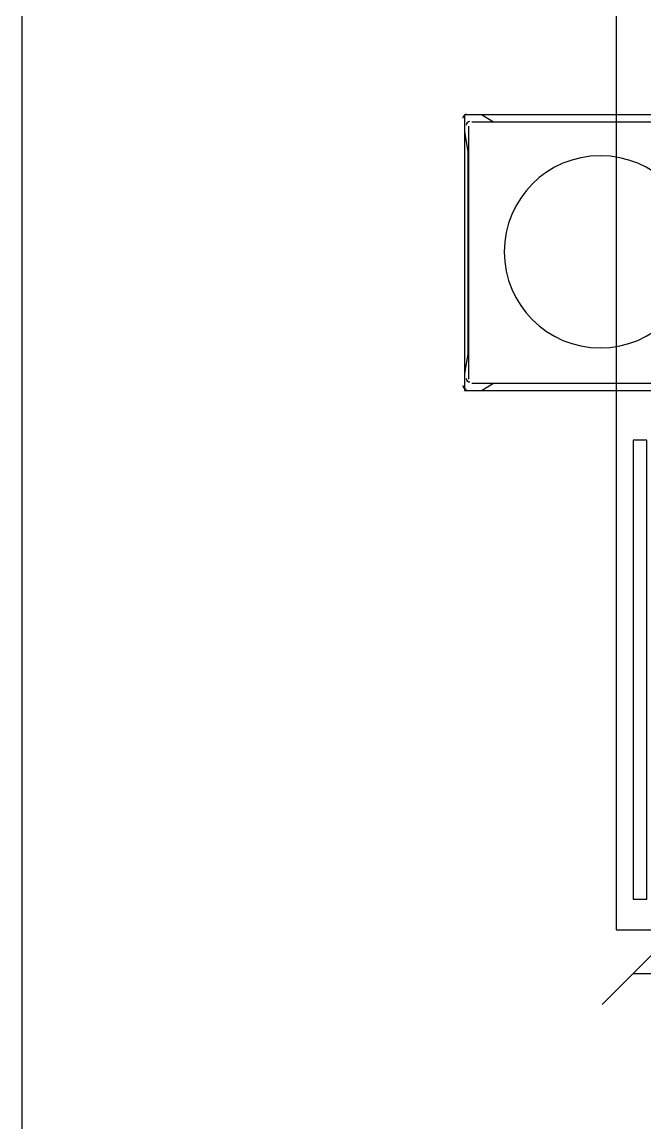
# Model space of a CAD drawing. Header units: millimetres. Extents: x -5841 to 140562, y 1006 to 102310.
# Drawn here: x 97852 to 98665, y 16102 to 17539 of the extents above; entities that cross this region are included whole.
import ezdxf

# ---------------------------------------------------------------- set-up
doc = ezdxf.new("R2010")
doc.units = ezdxf.units.MM
doc.header["$LTSCALE"] = 10
doc.layers.add('PDF18_0', color=7, linetype='Continuous')
doc.layers.add('PDF18_1-Dim-01', color=7, linetype='Continuous')
for name, color, linetype, true_color in [('PDF18_1-Cab-01', 251, 'Continuous', 0x545454), ('PDF18_1-Cab_2D-01', 251, 'Continuous', 0x545454), ('PDF18_F-2DFurniture-01', 251, 'Continuous', 0x545454), ('PDF18_F-Furniture-01', 11, 'Continuous', 0xdd6e8a)]:
    doc.layers.add(name, color=color, linetype=linetype, true_color=true_color)

msp = doc.modelspace()

# ---------------------------------------------------------------- linework, layer by layer
at = {"layer": 'PDF18_0', "lineweight": 25}
msp.add_lwpolyline([(98627.3, 17743.3), (98627.3, 16353.8), (99567.1, 16353.8), (99567.1, 17743.3)], close=True, dxfattribs=at)
at = {"layer": 'PDF18_1-Cab-01', "lineweight": 25}
msp.add_lwpolyline([(98649.5, 16394), (98667.5, 16394), (98667.5, 16993), (98649.5, 16993)], close=True, dxfattribs=at)
at = {"layer": 'PDF18_1-Cab_2D-01', "lineweight": 25}
msp.add_lwpolyline([(98649.5, 16993), (98649.5, 16394), (98667.5, 16394), (98667.5, 16993)], close=True, dxfattribs=at)
at = {"layer": 'PDF18_1-Dim-01', "lineweight": 25}
for points in [[(97851.6, 15366.4), (97851.6, 20020.8)], [(98689.7, 16336.9), (98609.3, 16256.4)], [(101185.2, 16296.6), (98649.5, 16296.6)]]:
    msp.add_lwpolyline(points, dxfattribs=at)
at = {"layer": 'PDF18_F-2DFurniture-01', "lineweight": 25}
for points in [[(98429.4, 17412.1), (98429.4, 17395.2), (98433.6, 17369.8), (98433.6, 17105.2), (98429.4, 17079.8), (98429.4, 17062.8)], [(98783.9, 17417.4), (98767, 17417.4), (98751.1, 17407.9), (98467.5, 17407.9), (98451.6, 17417.4), (98434.7, 17417.4)], [(98434.7, 17402.6), (98434.7, 17072.4)], [(98779.7, 17407.9), (98438.9, 17407.9)], [(98434.7, 17057.6), (98451.6, 17057.6), (98467.5, 17067.1), (98751.1, 17067.1), (98767, 17057.6), (98783.9, 17057.6)], [(98438.9, 17067.1), (98779.7, 17067.1)]]:
    msp.add_lwpolyline(points, dxfattribs=at)
msp.add_lwpolyline([(98606.8, 17364.1, 1), (98606.8, 17113.3, 1)], format="xyb", close=True, dxfattribs=at)
for centre, start, end in [((98432.2, 17413.3), 89.9998, 180.0054), ((98436.4, 17403.8), 90.0055, 179.989), ((98436.4, 17073.6), 180.011, 269.9945), ((98432.2, 17064.1), 179.9946, 270.0002)]:
    msp.add_arc(centre, 4.76, start, end, dxfattribs=at)
at = {"layer": 'PDF18_F-Furniture-01', "lineweight": 25}
msp.add_lwpolyline([(98789.2, 17417.4), (98429.4, 17417.4), (98429.4, 17057.6), (98789.2, 17057.6)], close=True, dxfattribs=at)

doc.saveas('drawing.dxf')
